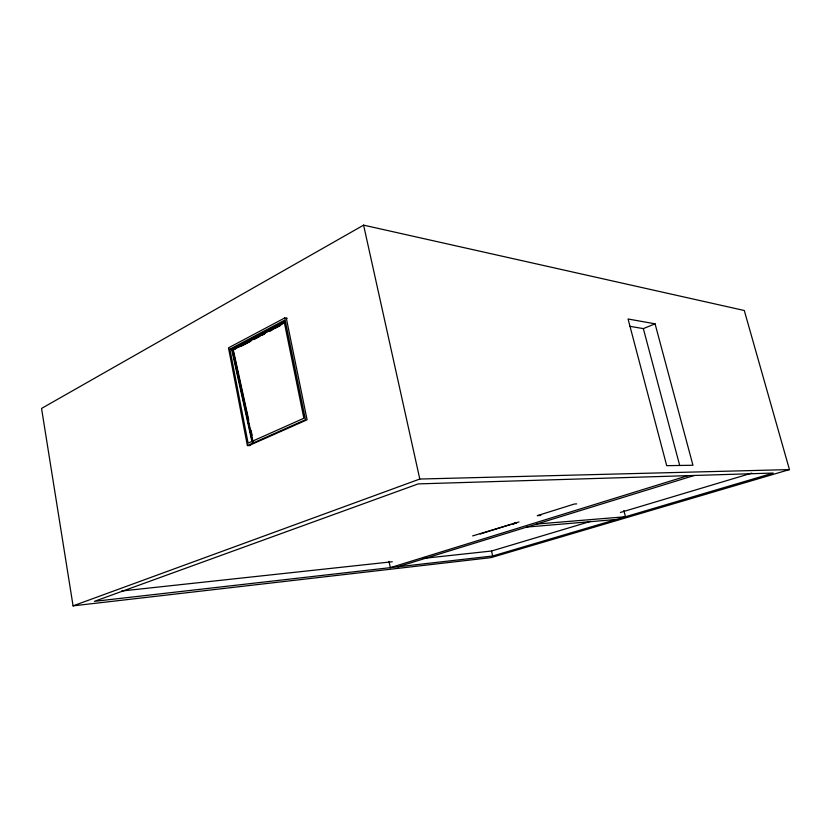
<?xml version="1.0" encoding="UTF-8"?>
<svg xmlns="http://www.w3.org/2000/svg" width="831" height="831" viewBox="0 0 831 831"><rect width="100%" height="100%" fill="white"/><g stroke="black" fill="none" stroke-linecap="round" stroke-linejoin="round"><path stroke-width="1.25" d="M363.594 225.139L41.55 408.437L73.076 605.861L490.944 557.632L789.45 469.588L744.285 310.503L363.594 225.139L419.8 479.04L789.45 469.588M287.256 318.304L284.69 317.982L228.483 347.846L247.389 445.541L249.965 445.561M229.886 349.165L283.942 320.537L303.876 418.263L248.085 443.131L229.886 349.165L233.085 349.456L231.641 349.352L252.011 441.905M231.641 349.352L284.368 321.441M232.316 350.318L232.14 349.373L284.867 321.493L231.631 349.321L232.316 350.318L285.064 322.48M232.587 349.404L233.116 349.124M237.178 346.984L247.493 341.531M249.788 340.326L255.512 337.293M257.807 336.088L260.103 334.872M262.388 333.657L264.684 332.452M270.418 329.419L277.294 325.783M279.59 324.578L284.171 322.158M231.818 350.267L284.566 322.418M232.773 350.35L235.069 349.145M239.65 346.724L251.118 340.679M253.413 339.464L264.881 333.418M269.462 330.998L280.93 324.952M241.302 346.163L250.723 341.292M253.912 339.515L259.646 336.493M261.942 335.288L264.248 334.155M269.888 331.185L272.142 330M274.552 328.64L280.286 325.617M247.389 445.541L305.465 419.748L284.69 317.982M249.009 445.551L307.086 419.8L286.311 318.18M629.732 326.303L643.35 328.609L655.067 323.82L692.95 465.256L666.701 465.661L628.07 319L655.067 323.82M73.076 605.861L419.8 479.04M472.662 535.912L518.991 521.951M516.196 522.533L514.254 523.135L516.685 522.938M480.245 533.99L511.055 524.34M514.171 523.364L512.28 523.956L514.41 523.79M687.86 475.664L390.341 567.656L388.991 561.32M397.893 566.794L694.28 475.467M423.208 558.411L491.526 551.026L590.664 521.359M620.404 512.457L751.754 473.14M492.679 556.001L773.214 473.057L418.18 483.902L94.412 601.343L492.679 556.001L491.526 551.026M121.586 591.018L392.274 561.756M526.875 527.051L616.166 519.489M536.66 524.039L625.452 516.747L623.863 510.504M540.815 515.397L537.262 515.656L574.346 504.033L576.672 503.887M643.35 328.609L679.675 465.35M233.677 351.658L248.749 420.091M250.983 430.229L252.105 435.299M253.04 441.625L232.67 349.093L252.499 441.874L232.119 349.394"/></g></svg>
